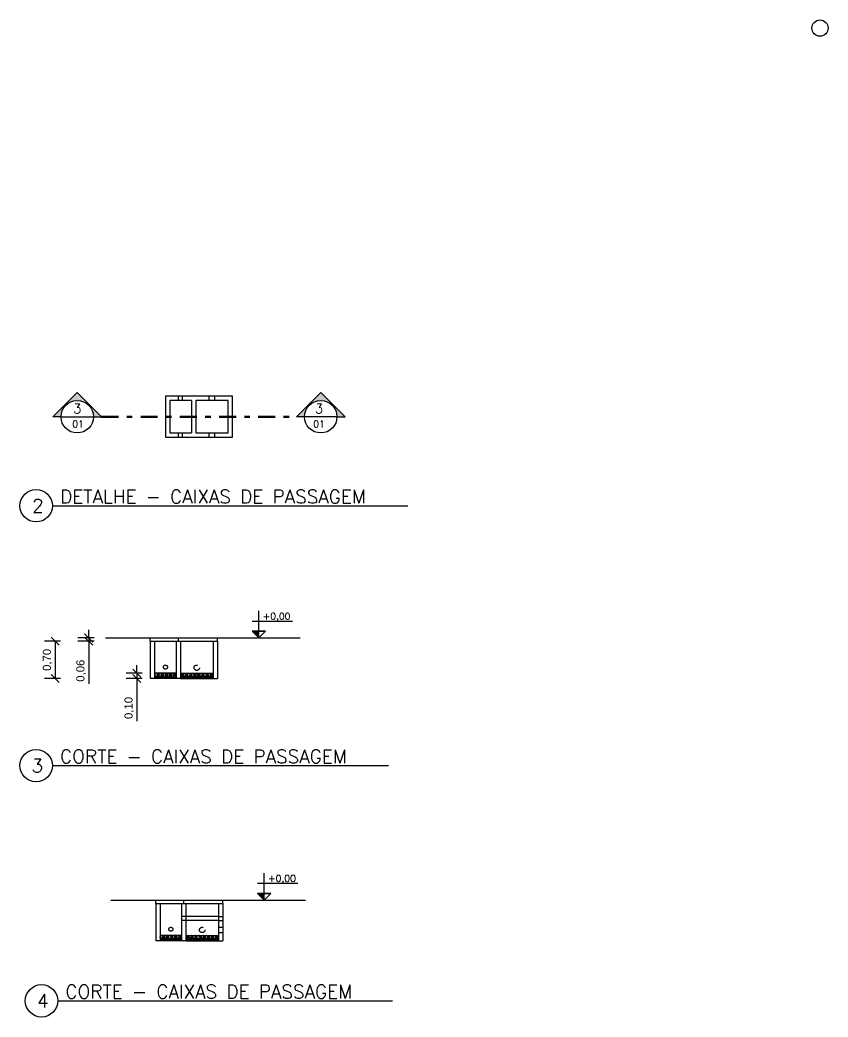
# Model space of a CAD drawing. Extents: x 0 to 11638, y -6007 to 0.
# Drawn here: x 10153.21 to 10168.17, y -5628.94 to -5610.49 of the extents above; entities that cross this region are included whole.
import ezdxf

# ---------------------------------------------------------------- set-up
doc = ezdxf.new("R2010")
doc.units = 0
for name, pattern in [('CACHE', [0.375, 0.25, -0.125]), ('DASHDOT', [1, 0.5, -0.25, 0, -0.25]), ('DASHED', [0.25, 0.125, -0.125])]:
    doc.linetypes.add(name, pattern=pattern)
doc.layers.get('0').update_dxf_attribs({"linetype": 'CONTINUOUS'})
doc.layers.get('Defpoints').update_dxf_attribs({"linetype": 'CONTINUOUS'})
for name, color, linetype, lineweight in [('ARQ - Alvenaria Alta', 251, 'CONTINUOUS', 13), ('ARQ - Alvenaria Média-Baixa', 252, 'CONTINUOUS', 20), ('ARQ - Esquadrias', 1, 'CONTINUOUS', 9), ('Elétrica', 30, 'CONTINUOUS', 20), ('Lógica - Dados Telefonia CFTV', 3, 'CONTINUOUS', 5)]:
    doc.layers.add(name, color=color, linetype=linetype, lineweight=lineweight)
for name, color, linetype in [('ARQ - Cotas', 1, 'CONTINUOUS'), ('ARQ - Desnível Terreno', 14, 'CONTINUOUS'), ('Símbolos - Indicação Fachada Elevação Vista', 7, 'CONTINUOUS')]:
    doc.layers.add(name, color=color, linetype=linetype)
doc.styles.add('ROMANS', font='romans.shx', dxfattribs={"height": 0.3})
doc.styles.get("Standard").update_dxf_attribs({"font": 'arial.ttf', "height": 0.15})
doc.dimstyles.get("Standard").update_dxf_attribs({"dimtxt": 0.1, "dimasz": 0.15, "dimexe": 0.2, "dimexo": 0.2, "dimgap": 0.05, "dimtad": 1, "dimzin": 0, "dimtxsty": 'STANDARD', "dimblk": 'OBLIQUE', "dimcen": 0.5, "dimclrd": 256, "dimclre": 256, "dimclrt": 256, "dimadec": 0, "dimazin": 0, "dimtfac": 1, "dimtmove": 0, "dimatfit": 3, "dimfxl": 0.1, "dimfxlon": 1, "dimtfillclr": 256, "dimtolj": 1, "dimtzin": 0, "dimlwd": -1, "dimarcsym": 0})

# ---------------------------------------------------------------- blocks, each defined once
blk = doc.blocks.new('_Oblique')
at = {"layer": 'ARQ - Esquadrias', "color": 0, "lineweight": -2}
blk.add_line((-0.5, -0.5), (0.5, 0.5), dxfattribs=at)
blk = doc.blocks.new('*D1050')
at = {"layer": 'ARQ - Cotas', "transparency": 16777216}
for p, q in [((10154.486, -5621.927), (10154.486, -5621.777)), ((10154.486, -5621.927), (10154.486, -5621.987)), ((10154.486, -5621.987), (10154.486, -5622.777))]:
    blk.add_line(p, q, dxfattribs=at)
at = {"layer": 'ARQ - Cotas', "lineweight": -2, "transparency": 16777216}
for p, q in [((10154.586, -5621.927), (10154.286, -5621.927)), ((10154.586, -5621.987), (10154.286, -5621.987))]:
    blk.add_line(p, q, dxfattribs=at)
at = {"layer": 'Defpoints', "color": 0, "lineweight": -2, "transparency": 16777216}
for p in [(10154.486, -5621.987), (10155.626, -5621.927), (10155.626, -5621.987)]:
    blk.add_point(p, dxfattribs=at)
at = {"layer": 'ARQ - Cotas', "transparency": 16777216, "xscale": 0.15, "yscale": 0.15, "zscale": 0.15}
for p, rotation in [((10154.486, -5621.927), 270), ((10154.486, -5621.987), 90)]:
    blk.add_blockref('_Oblique', p, dxfattribs=dict(at, rotation=rotation))
at = {"layer": 'ARQ - Cotas', "lineweight": -2, "transparency": 16777216, "insert": (10154.346, -5622.532), "char_height": 0.15, "attachment_point": 5, "rotation": 90}
blk.add_mtext('\\A1;0,06', dxfattribs=at)
blk = doc.blocks.new('*D1051')
at = {"layer": 'ARQ - Cotas', "lineweight": -2, "transparency": 16777216}
for p, q in [((10153.966, -5621.987), (10153.666, -5621.987)), ((10153.966, -5622.677), (10153.666, -5622.677))]:
    blk.add_line(p, q, dxfattribs=at)
at = {"layer": 'ARQ - Cotas', "transparency": 16777216}
blk.add_line((10153.866, -5621.987), (10153.866, -5622.677), dxfattribs=at)
at = {"layer": 'Defpoints', "color": 0, "lineweight": -2, "transparency": 16777216}
for p in [(10155.626, -5621.987), (10153.866, -5622.677), (10155.626, -5622.677)]:
    blk.add_point(p, dxfattribs=at)
at = {"layer": 'ARQ - Cotas', "transparency": 16777216, "xscale": 0.15, "yscale": 0.15, "zscale": 0.15}
for p, rotation in [((10153.866, -5621.987), 90), ((10153.866, -5622.677), 270)]:
    blk.add_blockref('_Oblique', p, dxfattribs=dict(at, rotation=rotation))
at = {"layer": 'ARQ - Cotas', "lineweight": -2, "transparency": 16777216, "insert": (10153.725, -5622.332), "char_height": 0.15, "attachment_point": 5, "rotation": 90}
blk.add_mtext('\\A1;0,70', dxfattribs=at)
blk = doc.blocks.new('*D1052')
at = {"layer": 'ARQ - Cotas', "transparency": 16777216}
for p, q in [((10155.376, -5622.577), (10155.376, -5622.427)), ((10155.376, -5622.577), (10155.376, -5622.677)), ((10155.376, -5622.677), (10155.376, -5623.467))]:
    blk.add_line(p, q, dxfattribs=at)
at = {"layer": 'ARQ - Cotas', "lineweight": -2, "transparency": 16777216}
for p, q in [((10155.476, -5622.577), (10155.176, -5622.577)), ((10155.476, -5622.677), (10155.176, -5622.677))]:
    blk.add_line(p, q, dxfattribs=at)
at = {"layer": 'Defpoints', "color": 0, "lineweight": -2, "transparency": 16777216}
for p in [(10155.376, -5622.677), (10155.706, -5622.577), (10155.706, -5622.677)]:
    blk.add_point(p, dxfattribs=at)
at = {"layer": 'ARQ - Cotas', "transparency": 16777216, "xscale": 0.15, "yscale": 0.15, "zscale": 0.15}
for p, rotation in [((10155.376, -5622.577), 270), ((10155.376, -5622.677), 90)]:
    blk.add_blockref('_Oblique', p, dxfattribs=dict(at, rotation=rotation))
at = {"layer": 'ARQ - Cotas', "lineweight": -2, "transparency": 16777216, "insert": (10155.236, -5623.222), "char_height": 0.15, "attachment_point": 5, "rotation": 90}
blk.add_mtext('\\A1;0,10', dxfattribs=at)

msp = doc.modelspace()

# ---------------------------------------------------------------- hatches: boundary and pattern name
at = {"lineweight": -2}
h = msp.add_hatch(color=256, dxfattribs=at)
h.dxf.hatch_style = 1
h.paths.add_polyline_path([(10154.274, -5617.383), (10153.824, -5617.833), (10153.974, -5617.833, -1), (10154.574, -5617.833), (10154.724, -5617.833)])
h = msp.add_hatch(color=256)
h.dxf.hatch_style = 1
h.paths.add_polyline_path([(10158.78, -5617.383), (10159.23, -5617.833), (10159.08, -5617.833, 1), (10158.48, -5617.833), (10158.33, -5617.833)])
at = {"layer": 'ARQ - Cotas', "lineweight": -2}
h = msp.add_hatch(color=256, dxfattribs=at)
h.dxf.hatch_style = 1
h.paths.add_polyline_path([(10157.633, -5621.802), (10157.508, -5621.802), (10157.633, -5621.927)])
h = msp.add_hatch(color=256, dxfattribs=at)
h.dxf.hatch_style = 1
h.paths.add_polyline_path([(10157.733, -5626.655), (10157.608, -5626.655), (10157.733, -5626.78)])
at = {"layer": 'ARQ - Desnível Terreno', "lineweight": -2}
h = msp.add_hatch(dxfattribs=at)
h.set_pattern_fill('GRAVEL', color=256, scale=0.003)
h.set_pattern_definition([(228.0127875, (378.3129683, -40.315954), (-0.609600000048, -0.6857999999575), [0.0102516432, -1.0149145092]), (184.969741, (378.3061103, -40.323574), (0.9143999996382, 0.0762000043409), [0.0175921416, -1.7416214668]), (132.5104471, (378.2885843, -40.325098), (0.7620000003218, -0.8381999997074), [0.0124044456, -1.2280416838]), (267.273689, (378.2588663, -40.344148), (0.0762000001596, 1.523999999992), [0.0160201356, -1.58599312277]), (292.83365418, (378.2581043, -40.36015), (-0.3810000000319, 0.9143999999867), [0.015709011, -1.55519423236]), (357.273689, (378.2642003, -40.374628), (-1.523999999992, 0.0762000001596), [0.0160201356, -1.58599312277]), (37.69424047, (378.2802023, -40.37539), (-0.9905999999561, -0.762000000057), [0.0211858098, -2.09739345943]), (72.25532837, (378.2969663, -40.362436), (0.5334000001434, 1.6763999999544), [0.0200015856, -1.98015769806]), (121.42956562, (378.3030623, -40.343386), (-0.6096000000865, 0.9905999999468), [0.01607439, -1.59136637096]), (175.2363583, (378.2946803, -40.32967), (0.838199999988, -0.0762000001317), [0.0183513984, -0.8992181085]), (222.3974378, (378.2763923, -40.3281461), (-0.91439999997074, -0.8382000000319), [0.0237323376, -2.34950317537]), (138.81407483, (378.334304, -40.34491), (-0.533399999968, 0.457200000037), [0.0081001362, -0.80191697473]), (171.4692344, (378.3282083, -40.339576), (0.9906000000267, -0.1523999998271), [0.0154104594, -1.5256391699]), (225, (378.31297, -40.33729), (0, -0.0762), [0.0107762802, -0.09698679325]), (203.19859051, (378.307634, -40.328146), (0.38100000001, 0.152399999973), [0.0058032396, -0.57451867107]), (291.80140949, (378.3023, -40.330432), (-0.076200000016, 0.228599999995), [0.0082069686, -0.4021425897]), (30.96375653, (378.305348, -40.338052), (0.228600000006, 0.152399999992), [0.0133295898, -0.4309889446]), (161.56505118, (378.316778, -40.331194), (0.152400000004, -0.07619999999), [0.0096386142, -0.2313269435]), (16.389540334, (378.2581043, -40.330432), (0.762, 0.2286), [0.01350264, -1.3367648002]), (70.34617594, (378.2710583, -40.326622), (-0.3048000000279, -0.83819999999), [0.0113279682, -1.12146647035]), (293.19859051, (378.316778, -40.315954), (-0.152399999973, 0.381000000011), [0.011606403, -0.56871550767]), (343.61045967, (378.3213503, -40.326622), (-0.762000000016, 0.2285999999467), [0.01350264, -1.3367648002]), (339.44395478, (378.258104, -40.377676), (-0.381, 0.1524), [0.013021056, -0.6380320294]), (294.7751406, (378.2702963, -40.382248), (-0.3810000004535, 0.8381999997938), [0.0109101636, -1.0801078014]), (66.80140949, (378.31754, -40.392154), (0.152399999976, 0.38100000001), [0.011606403, -0.56871550767]), (17.35402464, (378.3221123, -40.381486), (-0.9905999999803, -0.304800000064), [0.0127734822, -1.2645712794]), (69.44395478, (378.280202, -40.392154), (-0.152400000003, -0.380999999999), [0.006510528, -0.6445425574]), (101.30993247, (378.312968, -40.392154), (-0.0762, 0.3048), [0.003885438, -0.38465984894]), (165.96375653, (378.312206, -40.388344), (0.2286, -0.0762), [0.015709011, -0.29847163767]), (186.00900596, (378.2969663, -40.384534), (0.761999999996, 0.0762000000399), [0.01455801, -1.4412409459]), (303.69006753, (378.305348, -40.34491), (-0.07620000001, 0.152399999995), [0.0109897164, -0.2637532908]), (353.15722659, (378.3114443, -40.354054), (1.295400000008, -0.1523999999322), [0.0191867028, -1.89948027195]), (60.9453959, (378.330494, -40.35634), (-0.3048000000084, -0.533399999995), [0.0078452472, -0.77668176954]), (90, (378.334304, -40.34948), (-0.0762, 0.0762), [0.004572, -0.071628]), (120.25643716, (378.2954423, -40.382248), (0.3047999999627, -0.5334000000213), [0.0105860088, -1.0480182232]), (48.0127875, (378.2901083, -40.373104), (0.6096000000503, 0.6857999999553), [0.0205032864, -1.004662866]), (0, (378.303824, -40.357864), (0.0762, 0.0762), [0.019812, -0.056388]), (325.3048465, (378.3236363, -40.357864), (0.7620000002886, -0.5333999995876), [0.0120482868, -1.1927795017]), (254.0546041, (378.333542, -40.364722), (-0.076199999995, -0.304800000001), [0.0110948724, -0.54364950116]), (207.64597536, (378.3304943, -40.37539), (-1.4478000000532, -0.7619999998989), [0.018064353, -1.7883739327]), (175.42607874, (378.3144923, -40.383772), (-0.9906, 0.0762), [0.0191108838, -1.8919753937])])
h.paths.add_polyline_path([(10156.106, -5622.577), (10155.706, -5622.577), (10155.706, -5622.677), (10156.106, -5622.677)])
h = msp.add_hatch(dxfattribs=at)
h.set_pattern_fill('GRAVEL', color=256, scale=0.003)
h.set_pattern_definition([(228.0127875, (378.840365, -40.315954), (-0.609600000048, -0.6857999999575), [0.0102516432, -1.0149145092]), (184.969741, (378.833507, -40.323574), (0.9143999996382, 0.0762000043409), [0.0175921416, -1.7416214668]), (132.5104471, (378.815981, -40.325098), (0.7620000003218, -0.8381999997074), [0.0124044456, -1.2280416838]), (267.273689, (378.786263, -40.344148), (0.0762000001596, 1.523999999992), [0.0160201356, -1.58599312277]), (292.83365418, (378.785501, -40.36015), (-0.3810000000319, 0.9143999999867), [0.015709011, -1.55519423236]), (357.273689, (378.791597, -40.374628), (-1.523999999992, 0.0762000001596), [0.0160201356, -1.58599312277]), (37.69424047, (378.807599, -40.37539), (-0.9905999999561, -0.762000000057), [0.0211858098, -2.09739345943]), (72.25532837, (378.824363, -40.362436), (0.5334000001434, 1.6763999999544), [0.0200015856, -1.98015769806]), (121.42956562, (378.830459, -40.343386), (-0.6096000000865, 0.9905999999468), [0.01607439, -1.59136637096]), (175.2363583, (378.822077, -40.32967), (0.838199999988, -0.0762000001317), [0.0183513984, -0.8992181085]), (222.3974378, (378.803789, -40.3281461), (-0.91439999997074, -0.8382000000319), [0.0237323376, -2.34950317537]), (138.81407483, (378.861701, -40.34491), (-0.533399999968, 0.457200000037), [0.0081001362, -0.80191697473]), (171.4692344, (378.855605, -40.339576), (0.9906000000267, -0.1523999998271), [0.0154104594, -1.5256391699]), (225, (378.840365, -40.33729), (0, -0.0762), [0.0107762802, -0.09698679325]), (203.19859051, (378.835031, -40.328146), (0.38100000001, 0.152399999973), [0.0058032396, -0.57451867107]), (291.80140949, (378.829697, -40.330432), (-0.076200000016, 0.228599999995), [0.0082069686, -0.4021425897]), (30.96375653, (378.832745, -40.338052), (0.228600000006, 0.152399999992), [0.0133295898, -0.4309889446]), (161.56505118, (378.844175, -40.331194), (0.152400000004, -0.07619999999), [0.0096386142, -0.2313269435]), (16.389540334, (378.785501, -40.330432), (0.762, 0.2286), [0.01350264, -1.3367648002]), (70.34617594, (378.798455, -40.326622), (-0.3048000000279, -0.83819999999), [0.0113279682, -1.12146647035]), (293.19859051, (378.844175, -40.315954), (-0.152399999973, 0.381000000011), [0.011606403, -0.56871550767]), (343.61045967, (378.848747, -40.326622), (-0.762000000016, 0.2285999999467), [0.01350264, -1.3367648002]), (339.44395478, (378.785501, -40.377676), (-0.381, 0.1524), [0.013021056, -0.6380320294]), (294.7751406, (378.797693, -40.382248), (-0.3810000004535, 0.8381999997938), [0.0109101636, -1.0801078014]), (66.80140949, (378.844937, -40.392154), (0.152399999976, 0.38100000001), [0.011606403, -0.56871550767]), (17.35402464, (378.849509, -40.381486), (-0.9905999999803, -0.304800000064), [0.0127734822, -1.2645712794]), (69.44395478, (378.807599, -40.392154), (-0.152400000003, -0.380999999999), [0.006510528, -0.6445425574]), (101.30993247, (378.840365, -40.392154), (-0.0762, 0.3048), [0.003885438, -0.38465984894]), (165.96375653, (378.839603, -40.388344), (0.2286, -0.0762), [0.015709011, -0.29847163767]), (186.00900596, (378.824363, -40.384534), (0.761999999996, 0.0762000000399), [0.01455801, -1.4412409459]), (303.69006753, (378.832745, -40.34491), (-0.07620000001, 0.152399999995), [0.0109897164, -0.2637532908]), (353.15722659, (378.838841, -40.354054), (1.295400000008, -0.1523999999322), [0.0191867028, -1.89948027195]), (60.9453959, (378.857891, -40.35634), (-0.3048000000084, -0.533399999995), [0.0078452472, -0.77668176954]), (90, (378.8617, -40.34948), (-0.0762, 0.0762), [0.004572, -0.071628]), (120.25643716, (378.822839, -40.382248), (0.3047999999627, -0.5334000000213), [0.0105860088, -1.0480182232]), (48.0127875, (378.817505, -40.373104), (0.6096000000503, 0.6857999999553), [0.0205032864, -1.004662866]), (0, (378.83122, -40.357864), (0.0762, 0.0762), [0.019812, -0.056388]), (325.3048465, (378.851033, -40.357864), (0.7620000002886, -0.5333999995876), [0.0120482868, -1.1927795017]), (254.0546041, (378.860939, -40.364722), (-0.076199999995, -0.304800000001), [0.0110948724, -0.54364950116]), (207.64597536, (378.857891, -40.37539), (-1.4478000000532, -0.7619999998989), [0.018064353, -1.7883739327]), (175.42607874, (378.841889, -40.383772), (-0.9906, 0.0762), [0.0191108838, -1.8919753937])])
h.paths.add_polyline_path([(10156.786, -5622.577), (10156.186, -5622.577), (10156.186, -5622.677), (10156.786, -5622.677)])
h = msp.add_hatch(dxfattribs=at)
h.set_pattern_fill('GRAVEL', color=256, scale=0.003)
h.set_pattern_definition([(228.0127875, (378.412899, -45.168391), (-0.609600000048, -0.6857999999575), [0.0102516432, -1.0149145092]), (184.969741, (378.4060412, -45.176011), (0.9143999996382, 0.0762000043409), [0.0175921416, -1.7416214668]), (132.5104471, (378.388515, -45.177535), (0.7620000003218, -0.8381999997074), [0.0124044456, -1.2280416838]), (267.273689, (378.3587972, -45.196585), (0.0762000001596, 1.523999999992), [0.0160201356, -1.58599312277]), (292.83365418, (378.3580352, -45.212587), (-0.3810000000319, 0.9143999999867), [0.015709011, -1.55519423236]), (357.273689, (378.3641312, -45.227065), (-1.523999999992, 0.0762000001596), [0.0160201356, -1.58599312277]), (37.69424047, (378.3801332, -45.227827), (-0.9905999999561, -0.762000000057), [0.0211858098, -2.09739345943]), (72.25532837, (378.3968972, -45.214873), (0.5334000001434, 1.6763999999544), [0.0200015856, -1.98015769806]), (121.42956562, (378.4029932, -45.195823), (-0.6096000000865, 0.9905999999468), [0.01607439, -1.59136637096]), (175.2363583, (378.394611, -45.182107), (0.838199999988, -0.0762000001317), [0.0183513984, -0.8992181085]), (222.3974378, (378.3763232, -45.180583), (-0.91439999997074, -0.8382000000319), [0.0237323376, -2.34950317537]), (138.81407483, (378.434235, -45.197347), (-0.533399999968, 0.457200000037), [0.0081001362, -0.80191697473]), (171.4692344, (378.428139, -45.192013), (0.9906000000267, -0.1523999998271), [0.0154104594, -1.5256391699]), (225, (378.4129, -45.189727), (0, -0.0762), [0.0107762802, -0.09698679325]), (203.19859051, (378.407565, -45.180583), (0.38100000001, 0.152399999973), [0.0058032396, -0.57451867107]), (291.80140949, (378.402231, -45.182869), (-0.076200000016, 0.228599999995), [0.0082069686, -0.4021425897]), (30.96375653, (378.405279, -45.190489), (0.228600000006, 0.152399999992), [0.0133295898, -0.4309889446]), (161.56505118, (378.41671, -45.18363), (0.152400000004, -0.07619999999), [0.0096386142, -0.2313269435]), (16.389540334, (378.358035, -45.182869), (0.762, 0.2286), [0.01350264, -1.3367648002]), (70.34617594, (378.370989, -45.179059), (-0.3048000000279, -0.83819999999), [0.0113279682, -1.12146647035]), (293.19859051, (378.416709, -45.168391), (-0.152399999973, 0.381000000011), [0.011606403, -0.56871550767]), (343.61045967, (378.421281, -45.179059), (-0.762000000016, 0.2285999999467), [0.01350264, -1.3367648002]), (339.44395478, (378.358035, -45.230113), (-0.381, 0.1524), [0.013021056, -0.6380320294]), (294.7751406, (378.370227, -45.234685), (-0.3810000004535, 0.8381999997938), [0.0109101636, -1.0801078014]), (66.80140949, (378.417471, -45.244591), (0.152399999976, 0.38100000001), [0.011606403, -0.56871550767]), (17.35402464, (378.422043, -45.233923), (-0.9905999999803, -0.304800000064), [0.0127734822, -1.2645712794]), (69.44395478, (378.380133, -45.244591), (-0.152400000003, -0.380999999999), [0.006510528, -0.6445425574]), (101.30993247, (378.412899, -45.244591), (-0.0762, 0.3048), [0.003885438, -0.38465984894]), (165.96375653, (378.412137, -45.240781), (0.2286, -0.0762), [0.015709011, -0.29847163767]), (186.00900596, (378.396897, -45.236971), (0.761999999996, 0.0762000000399), [0.01455801, -1.4412409459]), (303.69006753, (378.40528, -45.197347), (-0.07620000001, 0.152399999995), [0.0109897164, -0.2637532908]), (353.15722659, (378.4113752, -45.206491), (1.295400000008, -0.1523999999322), [0.0191867028, -1.89948027195]), (60.9453959, (378.430425, -45.208777), (-0.3048000000084, -0.533399999995), [0.0078452472, -0.77668176954]), (90, (378.434235, -45.20192), (-0.0762, 0.0762), [0.004572, -0.071628]), (120.25643716, (378.395373, -45.234685), (0.3047999999627, -0.5334000000213), [0.0105860088, -1.0480182232]), (48.0127875, (378.390039, -45.225541), (0.6096000000503, 0.6857999999553), [0.0205032864, -1.004662866]), (0, (378.403755, -45.2103), (0.0762, 0.0762), [0.019812, -0.056388]), (325.3048465, (378.423567, -45.210301), (0.7620000002886, -0.5333999995876), [0.0120482868, -1.1927795017]), (254.0546041, (378.433473, -45.217159), (-0.076199999995, -0.304800000001), [0.0110948724, -0.54364950116]), (207.64597536, (378.4304252, -45.227827), (-1.4478000000532, -0.7619999998989), [0.018064353, -1.7883739327]), (175.42607874, (378.4144232, -45.236209), (-0.9906, 0.0762), [0.0191108838, -1.8919753937])])
h.paths.add_polyline_path([(10156.206, -5627.43), (10155.806, -5627.43), (10155.806, -5627.53), (10156.206, -5627.53)])
h = msp.add_hatch(dxfattribs=at)
h.set_pattern_fill('GRAVEL', color=256, scale=0.003)
h.set_pattern_definition([(228.0127875, (378.940296, -45.168391), (-0.609600000048, -0.6857999999575), [0.0102516432, -1.0149145092]), (184.969741, (378.933438, -45.176011), (0.9143999996382, 0.0762000043409), [0.0175921416, -1.7416214668]), (132.5104471, (378.915912, -45.177535), (0.7620000003218, -0.8381999997074), [0.0124044456, -1.2280416838]), (267.273689, (378.886194, -45.196585), (0.0762000001596, 1.523999999992), [0.0160201356, -1.58599312277]), (292.83365418, (378.885432, -45.212587), (-0.3810000000319, 0.9143999999867), [0.015709011, -1.55519423236]), (357.273689, (378.891528, -45.227065), (-1.523999999992, 0.0762000001596), [0.0160201356, -1.58599312277]), (37.69424047, (378.90753, -45.227827), (-0.9905999999561, -0.762000000057), [0.0211858098, -2.09739345943]), (72.25532837, (378.924294, -45.214873), (0.5334000001434, 1.6763999999544), [0.0200015856, -1.98015769806]), (121.42956562, (378.93039, -45.195823), (-0.6096000000865, 0.9905999999468), [0.01607439, -1.59136637096]), (175.2363583, (378.922008, -45.182107), (0.838199999988, -0.0762000001317), [0.0183513984, -0.8992181085]), (222.3974378, (378.9037199, -45.180583), (-0.91439999997074, -0.8382000000319), [0.0237323376, -2.34950317537]), (138.81407483, (378.961632, -45.197347), (-0.533399999968, 0.457200000037), [0.0081001362, -0.80191697473]), (171.4692344, (378.955536, -45.192013), (0.9906000000267, -0.1523999998271), [0.0154104594, -1.5256391699]), (225, (378.940296, -45.189727), (0, -0.0762), [0.0107762802, -0.09698679325]), (203.19859051, (378.934962, -45.180583), (0.38100000001, 0.152399999973), [0.0058032396, -0.57451867107]), (291.80140949, (378.929628, -45.182869), (-0.076200000016, 0.228599999995), [0.0082069686, -0.4021425897]), (30.96375653, (378.932676, -45.190489), (0.228600000006, 0.152399999992), [0.0133295898, -0.4309889446]), (161.56505118, (378.944106, -45.18363), (0.152400000004, -0.07619999999), [0.0096386142, -0.2313269435]), (16.389540334, (378.885432, -45.182869), (0.762, 0.2286), [0.01350264, -1.3367648002]), (70.34617594, (378.898386, -45.179059), (-0.3048000000279, -0.83819999999), [0.0113279682, -1.12146647035]), (293.19859051, (378.944106, -45.168391), (-0.152399999973, 0.381000000011), [0.011606403, -0.56871550767]), (343.61045967, (378.948678, -45.179059), (-0.762000000016, 0.2285999999467), [0.01350264, -1.3367648002]), (339.44395478, (378.885432, -45.230113), (-0.381, 0.1524), [0.013021056, -0.6380320294]), (294.7751406, (378.897624, -45.234685), (-0.3810000004535, 0.8381999997938), [0.0109101636, -1.0801078014]), (66.80140949, (378.944868, -45.244591), (0.152399999976, 0.38100000001), [0.011606403, -0.56871550767]), (17.35402464, (378.94944, -45.233923), (-0.9905999999803, -0.304800000064), [0.0127734822, -1.2645712794]), (69.44395478, (378.90753, -45.244591), (-0.152400000003, -0.380999999999), [0.006510528, -0.6445425574]), (101.30993247, (378.940296, -45.244591), (-0.0762, 0.3048), [0.003885438, -0.38465984894]), (165.96375653, (378.939534, -45.240781), (0.2286, -0.0762), [0.015709011, -0.29847163767]), (186.00900596, (378.924294, -45.236971), (0.761999999996, 0.0762000000399), [0.01455801, -1.4412409459]), (303.69006753, (378.932676, -45.197347), (-0.07620000001, 0.152399999995), [0.0109897164, -0.2637532908]), (353.15722659, (378.938772, -45.206491), (1.295400000008, -0.1523999999322), [0.0191867028, -1.89948027195]), (60.9453959, (378.957822, -45.208777), (-0.3048000000084, -0.533399999995), [0.0078452472, -0.77668176954]), (90, (378.96163, -45.20192), (-0.0762, 0.0762), [0.004572, -0.071628]), (120.25643716, (378.92277, -45.234685), (0.3047999999627, -0.5334000000213), [0.0105860088, -1.0480182232]), (48.0127875, (378.917436, -45.225541), (0.6096000000503, 0.6857999999553), [0.0205032864, -1.004662866]), (0, (378.93115, -45.2103), (0.0762, 0.0762), [0.019812, -0.056388]), (325.3048465, (378.950964, -45.210301), (0.7620000002886, -0.5333999995876), [0.0120482868, -1.1927795017]), (254.0546041, (378.96087, -45.217159), (-0.076199999995, -0.304800000001), [0.0110948724, -0.54364950116]), (207.64597536, (378.957822, -45.227827), (-1.4478000000532, -0.7619999998989), [0.018064353, -1.7883739327]), (175.42607874, (378.94182, -45.236209), (-0.9906, 0.0762), [0.0191108838, -1.8919753937])])
h.paths.add_polyline_path([(10156.886, -5627.43), (10156.286, -5627.43), (10156.286, -5627.53), (10156.886, -5627.53)])

# ---------------------------------------------------------------- linework, layer by layer
at = {"lineweight": -2}
for p, q in [((10153.824, -5617.833), (10154.274, -5617.383)), ((10154.724, -5617.833), (10154.274, -5617.383)), ((10153.974, -5617.833), (10153.824, -5617.833)), ((10153.974, -5617.833), (10154.724, -5617.833)), ((10153.813, -5619.48), (10160.393, -5619.48)), ((10153.813, -5624.289), (10160.032, -5624.289)), ((10153.913, -5628.642), (10160.106, -5628.642))]:
    msp.add_line(p, q, dxfattribs=at)
for p, q in [((10158.33, -5617.833), (10158.78, -5617.383)), ((10159.23, -5617.833), (10158.78, -5617.383)), ((10159.08, -5617.833), (10158.33, -5617.833)), ((10159.08, -5617.833), (10159.23, -5617.833))]:
    msp.add_line(p, q)
for centre in [(10154.274, -5617.833), (10153.513, -5619.48), (10153.513, -5624.289), (10153.613, -5628.642)]:
    msp.add_circle(centre, 0.3, dxfattribs=at)
msp.add_circle((10158.78, -5617.833), 0.3)
at = {"layer": 'ARQ - Alvenaria Alta', "lineweight": -2}
for p, q in [((10157.147, -5617.453), (10155.907, -5617.453)), ((10155.907, -5617.453), (10155.907, -5618.213)), ((10156.387, -5617.533), (10155.987, -5617.533)), ((10155.987, -5617.533), (10155.987, -5618.133)), ((10156.387, -5617.533), (10156.387, -5618.133)), ((10157.067, -5617.533), (10156.467, -5617.533)), ((10156.467, -5617.533), (10156.467, -5618.133)), ((10157.067, -5618.133), (10157.067, -5617.533)), ((10157.147, -5618.213), (10157.147, -5617.453)), ((10155.987, -5618.133), (10156.387, -5618.133)), ((10156.467, -5618.133), (10157.067, -5618.133)), ((10155.907, -5618.213), (10157.147, -5618.213))]:
    msp.add_line(p, q, dxfattribs=at)
at = {"layer": 'ARQ - Alvenaria Média-Baixa', "lineweight": -2}
for p, q in [((10155.626, -5621.987), (10155.626, -5621.927)), ((10155.626, -5621.927), (10156.866, -5621.927)), ((10155.626, -5621.987), (10155.626, -5622.677)), ((10155.626, -5621.987), (10156.866, -5621.987)), ((10155.706, -5621.987), (10155.706, -5622.677)), ((10156.106, -5621.987), (10156.106, -5622.677)), ((10156.146, -5621.987), (10156.146, -5621.927)), ((10156.186, -5621.987), (10156.186, -5622.677)), ((10156.786, -5621.987), (10156.786, -5622.677)), ((10156.866, -5621.987), (10156.866, -5621.927)), ((10156.866, -5621.987), (10156.866, -5622.677)), ((10155.706, -5622.677), (10155.626, -5622.677)), ((10156.186, -5622.677), (10156.106, -5622.677)), ((10156.786, -5622.677), (10156.866, -5622.677)), ((10155.726, -5626.84), (10155.726, -5626.78)), ((10155.726, -5626.78), (10156.966, -5626.78)), ((10156.246, -5626.84), (10156.246, -5626.78)), ((10156.966, -5626.84), (10156.966, -5626.78)), ((10155.726, -5626.84), (10155.726, -5627.53)), ((10155.726, -5626.84), (10156.966, -5626.84)), ((10155.806, -5626.84), (10155.806, -5627.53)), ((10156.206, -5626.84), (10156.206, -5627.53)), ((10156.286, -5626.84), (10156.286, -5627.53)), ((10156.886, -5626.84), (10156.886, -5627.53)), ((10156.966, -5626.84), (10156.966, -5627.53)), ((10155.806, -5627.53), (10155.726, -5627.53)), ((10156.286, -5627.53), (10156.206, -5627.53)), ((10156.886, -5627.53), (10156.966, -5627.53))]:
    msp.add_line(p, q, dxfattribs=at)
at = {"layer": 'ARQ - Cotas', "lineweight": -2}
for p, q in [((10157.633, -5621.552), (10157.633, -5621.427)), ((10157.508, -5621.615), (10158.258, -5621.615)), ((10157.633, -5621.677), (10157.633, -5621.552)), ((10157.758, -5621.802), (10157.508, -5621.802)), ((10157.508, -5621.802), (10157.633, -5621.927)), ((10157.633, -5621.802), (10157.633, -5621.677)), ((10157.633, -5621.927), (10157.633, -5621.802)), ((10157.633, -5621.802), (10157.758, -5621.802)), ((10157.758, -5621.802), (10157.633, -5621.927)), ((10157.733, -5626.405), (10157.733, -5626.28)), ((10157.733, -5626.53), (10157.733, -5626.405)), ((10157.608, -5626.467), (10158.358, -5626.467)), ((10157.733, -5626.655), (10157.733, -5626.53)), ((10157.858, -5626.655), (10157.608, -5626.655)), ((10157.608, -5626.655), (10157.733, -5626.78)), ((10157.733, -5626.78), (10157.733, -5626.655)), ((10157.733, -5626.655), (10157.858, -5626.655)), ((10157.858, -5626.655), (10157.733, -5626.78))]:
    msp.add_line(p, q, dxfattribs=at)
at = {"layer": 'ARQ - Desnível Terreno', "lineweight": -2}
for p, q in [((10154.794, -5621.927), (10155.626, -5621.927)), ((10156.866, -5621.927), (10158.4, -5621.927)), ((10156.106, -5622.577), (10155.706, -5622.577)), ((10156.106, -5622.677), (10155.706, -5622.677)), ((10156.186, -5622.577), (10156.786, -5622.577)), ((10156.186, -5622.677), (10156.786, -5622.677)), ((10154.894, -5626.78), (10155.726, -5626.78)), ((10156.966, -5626.78), (10158.5, -5626.78)), ((10156.206, -5627.43), (10155.806, -5627.43)), ((10156.206, -5627.53), (10155.806, -5627.53)), ((10156.286, -5627.43), (10156.886, -5627.43)), ((10156.286, -5627.53), (10156.886, -5627.53))]:
    msp.add_line(p, q, dxfattribs=at)
at = {"layer": 'Elétrica', "linetype": 'DASHED', "lineweight": -2, "ltscale": 0.2}
for p, q in [((10156.717, -5617.533), (10156.717, -5617.453)), ((10156.817, -5617.533), (10156.817, -5617.453)), ((10156.717, -5618.213), (10156.717, -5618.133)), ((10156.817, -5618.213), (10156.817, -5618.133))]:
    msp.add_line(p, q, dxfattribs=at)
at = {"layer": 'Elétrica', "linetype": 'DASHED', "lineweight": -2, "ltscale": 0.125}
for p, q in [((10156.886, -5627.28), (10156.966, -5627.28)), ((10156.886, -5627.38), (10156.966, -5627.38))]:
    msp.add_line(p, q, dxfattribs=at)
at = {"layer": 'Elétrica', "lineweight": -2}
msp.add_circle((10168.017, -5610.64), 0.15, dxfattribs=at)
at = {"layer": 'Elétrica', "linetype": 'CACHE', "lineweight": -2}
for centre in [(10156.486, -5622.477), (10156.586, -5627.33)]:
    msp.add_circle(centre, 0.05, dxfattribs=at)
at = {"layer": 'Lógica - Dados Telefonia CFTV', "linetype": 'DASHED', "lineweight": -2, "ltscale": 0.2}
for p, q in [((10156.149, -5617.533), (10156.149, -5617.453)), ((10156.224, -5617.533), (10156.224, -5617.453)), ((10156.149, -5618.213), (10156.149, -5618.133)), ((10156.224, -5618.213), (10156.224, -5618.133))]:
    msp.add_line(p, q, dxfattribs=at)
at = {"layer": 'Lógica - Dados Telefonia CFTV', "linetype": 'DASHED', "lineweight": -2, "ltscale": 0.1}
for p, q in [((10156.286, -5627.08), (10156.206, -5627.08)), ((10156.286, -5627.155), (10156.206, -5627.155)), ((10156.886, -5627.08), (10156.966, -5627.08)), ((10156.886, -5627.155), (10156.966, -5627.155))]:
    msp.add_line(p, q, dxfattribs=at)
at = {"layer": 'Lógica - Dados Telefonia CFTV', "lineweight": -2}
for p, q in [((10156.886, -5627.08), (10156.286, -5627.08)), ((10156.886, -5627.155), (10156.286, -5627.155))]:
    msp.add_line(p, q, dxfattribs=at)
at = {"layer": 'Lógica - Dados Telefonia CFTV', "linetype": 'CACHE', "lineweight": -2}
for centre in [(10155.906, -5622.465), (10156.006, -5627.317)]:
    msp.add_circle(centre, 0.0375, dxfattribs=at)
at = {"layer": 'Símbolos - Indicação Fachada Elevação Vista', "linetype": 'DASHDOT', "lineweight": 50, "ltscale": 0.625}
msp.add_line((10154.724, -5617.833), (10158.33, -5617.833), dxfattribs=at)

# ---------------------------------------------------------------- texts
at = {"lineweight": -2, "attachment_point": 1, "style": 'ROMANS'}
for s, width, insert, char_height in [('3', 1.2, (10154.2, -5617.595), 0.175), ('01', 1.2, (10154.183, -5617.905), 0.125), ('DETALHE - CAIXAS DE PASSAGEM', 8.74374, (10153.956, -5619.185), 0.25), ('2', 0.39382, (10153.439, -5619.356), 0.25), ('CORTE - CAIXAS DE PASSAGEM', 7.57034, (10153.956, -5623.994), 0.25), ('3', 0.39382, (10153.428, -5624.165), 0.25), ('CORTE - CAIXAS DE PASSAGEM', 7.57034, (10154.055, -5628.346), 0.25), ('4', 0.39382, (10153.528, -5628.517), 0.25)]:
    msp.add_mtext_dynamic_manual_height_columns(s, width=width, gutter_width=750, heights=[0], dxfattribs=dict(at, insert=insert, char_height=char_height))
at = {"attachment_point": 3, "style": 'ROMANS'}
for s, insert, char_height in [('3', (10158.823, -5617.595), 0.175), ('01', (10158.857, -5617.905), 0.125)]:
    msp.add_mtext_dynamic_manual_height_columns(s, width=1.2, gutter_width=750, heights=[0], dxfattribs=dict(at, insert=insert, char_height=char_height))
at = {"layer": 'ARQ - Cotas', "lineweight": -2, "char_height": 0.125, "attachment_point": 1, "style": 'ROMANS'}
for insert in [(10157.705, -5621.461), (10157.805, -5626.313)]:
    msp.add_mtext_dynamic_manual_height_columns('+0,00', width=1.32789, gutter_width=750, heights=[0], dxfattribs=dict(at, insert=insert))

# ---------------------------------------------------------------- dimensions: what is measured, and where the dimension line sits
at = {"layer": 'ARQ - Cotas', "lineweight": -2}
for base, p1, p2, picture, middle in [((10154.486, -5621.987), (10155.626, -5621.927), (10155.626, -5621.987), '*D1050', (10154.346, -5622.532)), ((10155.376, -5622.677), (10155.706, -5622.577), (10155.706, -5622.677), '*D1052', (10155.236, -5623.222))]:
    dim = msp.add_linear_dim(base=base, p1=p1, p2=p2, angle=90, dimstyle='STANDARD', dxfattribs=at)
    dim.commit()
    dim.dimension.update_dxf_attribs({"geometry": picture, "text_midpoint": middle})
dim = msp.add_linear_dim(base=(10153.866, -5622.677), p1=(10155.626, -5621.987), p2=(10155.626, -5622.677), angle=90, text='0,70', dimstyle='STANDARD', dxfattribs=at)
dim.commit()
dim.dimension.update_dxf_attribs({"geometry": '*D1051', "text_midpoint": (10153.725, -5622.332)})

doc.saveas('drawing.dxf')
